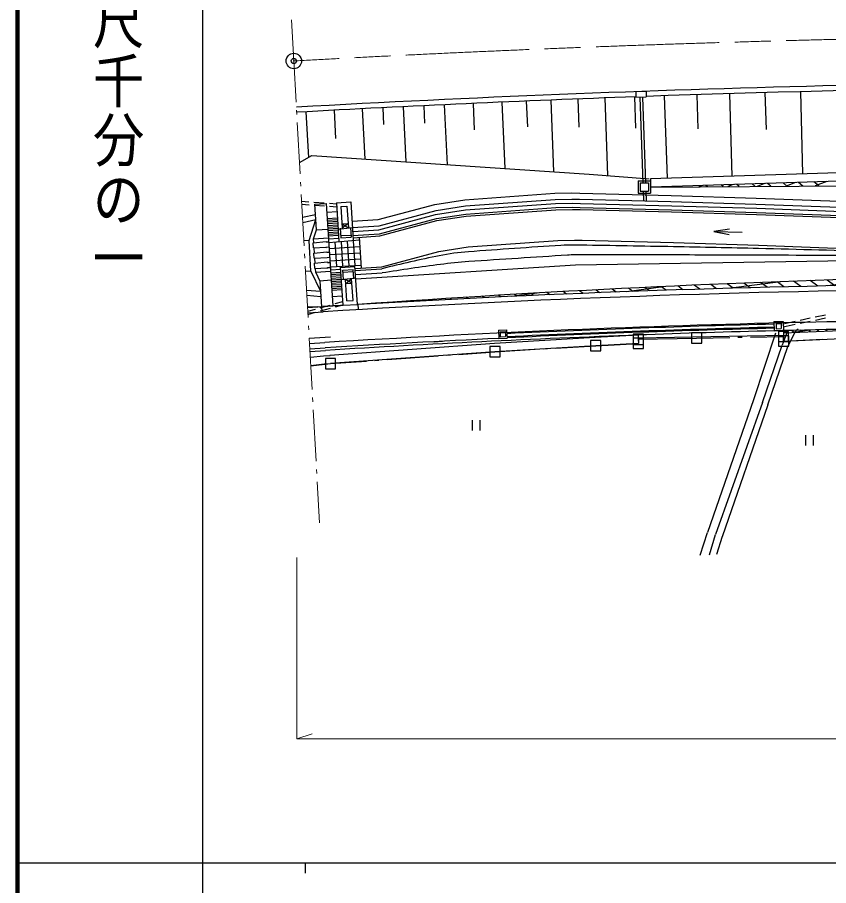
# Model space of a CAD drawing. Units: millimetres, scale not verified. Extents: x 40000 to 680000, y 20000 to 380000.
# Drawn here: x 40000 to 118896, y 202794 to 287258 of the extents above; entities that cross this region are included whole.
import ezdxf
from ezdxf.enums import TextEntityAlignment as Align

# ---------------------------------------------------------------- set-up
doc = ezdxf.new("R2010")
doc.units = ezdxf.units.MM
doc.header["$LTSCALE"] = 1000
doc.header["$PDMODE"] = 32
doc.header["$PDSIZE"] = 500
doc.linetypes.add('CHAIN', pattern=[18.5, 12, -1.5, 3.5, -1.5])
for name, color, linetype, lineweight in [('M-BGD', 7, 'Continuous', 25), ('M-BGD-HTXT', 7, 'Continuous', 13), ('M-BMK', 2, 'CHAIN', 13), ('M-BMK-ROW', 30, 'Continuous', 25), ('M-BMK-SRVR', 3, 'Continuous', 25), ('M-STR-HTXT', 7, 'Continuous', 13), ('M-TTL', 2, 'Continuous', 140), ('M-TTL-BAND', 7, 'Continuous', 25)]:
    doc.layers.add(name, color=color, linetype=linetype, lineweight=lineweight)
doc.styles.add('@ＭＳ ゴシック', font='')
doc.styles.get('@ＭＳ ゴシック').set_extended_font_data('@MS Gothic')

msp = doc.modelspace()

# ---------------------------------------------------------------- hatches: boundary and pattern name
at = {"layer": 'M-BGD'}
h = msp.add_hatch(dxfattribs=at)
h.set_pattern_fill('USER', color=256, style=0, pattern_type=2)
h.set_pattern_definition([(201.82795, (-694779, -195180), (371.8207, -928.3046), [])])
h.paths.add_polyline_path([(68224, 259032), (69572, 259115), (68218, 259135)])
h = msp.add_hatch(dxfattribs=at)
h.set_pattern_fill('USER', color=256, style=0, pattern_type=2)
h.set_pattern_definition([(146.86571, (-694779, -195180), (-546.6032, -837.3917), [])])
h.paths.add_polyline_path([(68224, 259030), (69572, 259115), (68218, 259135)])

# ---------------------------------------------------------------- linework, layer by layer
for p, q in [((100142, 280032), (101142, 280068)), ((100142, 280032), (100162, 279483)), ((101142, 280068), (101161, 279518)), ((102904, 279629), (103178, 271613)), ((106079, 279734), (106186, 276420)), ((109254, 279834), (109498, 271810)), ((112708, 279935), (112809, 276343)), ((116161, 280029), (116371, 272023)), ((81520, 278760), (81793, 272924)), ((84316, 278889), (84433, 276302)), ((87111, 279014), (87394, 272549)), ((89489, 279116), (89595, 276614)), ((91867, 279215), (92153, 272230)), ((94493, 279320), (94602, 276561)), ((97120, 279421), (97404, 271862)), ((100012, 279527), (100121, 276494)), ((100162, 279483), (101161, 279518)), ((100537, 279496), (100833, 271165)), ((100786, 279505), (101083, 271165)), ((68056, 278072), (68302, 273615)), ((70793, 278221), (70939, 275484)), ((73530, 278365), (73783, 273461)), ((75527, 278467), (75610, 276828)), ((77525, 278567), (77789, 273192)), ((79522, 278665), (79603, 276982)), ((67439, 273126), (68638, 273806)), ((68638, 273806), (95603, 271998)), ((95603, 271998), (101430, 271558)), ((134101, 272575), (101568, 271563)), ((100369, 271365), (100369, 270165)), ((100369, 271365), (101569, 271365)), ((100569, 271165), (100569, 270365)), ((100569, 271165), (101369, 271165)), ((101369, 271165), (101369, 270365)), ((101568, 271563), (101573, 270165)), ((134113, 271763), (101648, 270753)), ((114837, 270837), (114461, 271152)), ((115681, 271190), (114765, 270837)), ((116383, 270847), (115963, 271198)), ((117929, 270857), (117465, 271245)), ((118709, 271284), (117595, 270855)), ((100569, 270365), (101369, 270365)), ((100861, 270365), (100896, 269396)), ((101111, 270365), (101146, 269405)), ((101573, 270752), (125409, 270905)), ((106598, 270907), (106275, 270783)), ((107105, 270788), (106950, 270918)), ((108652, 270798), (108452, 270965)), ((109626, 271001), (109105, 270801)), ((110198, 270808), (109954, 271011)), ((111744, 270818), (111457, 271058)), ((112653, 271095), (111935, 270819)), ((113290, 270827), (112959, 271105)), ((100369, 270165), (101569, 270165)), ((67648, 269379), (68346, 269329)), ((67665, 269077), (68364, 269027)), ((68845, 269293), (69842, 269221)), ((68863, 268991), (69860, 268919)), ((68938, 269095), (70036, 269165)), ((69097, 266600), (68938, 269095)), ((70036, 269165), (70671, 259185)), ((70341, 269185), (71039, 269134)), ((70359, 268883), (71058, 268832)), ((71034, 269229), (72431, 269317)), ((71034, 269229), (71272, 265486)), ((71458, 268855), (72057, 268893)), ((71458, 268855), (71592, 266759)), ((72057, 268893), (72190, 266797)), ((72431, 269317), (72669, 265575)), ((67735, 267816), (69001, 268097)), ((71091, 268330), (70093, 268267)), ((67763, 267316), (69033, 267598)), ((68362, 265551), (69033, 267598)), ((71129, 267732), (70131, 267668)), ((71140, 267562), (70142, 267498)), ((71151, 267392), (70153, 267329)), ((71161, 267223), (70163, 267159)), ((71172, 267053), (70174, 266989)), ((71566, 267158), (72165, 267196)), ((71566, 267158), (72190, 266797)), ((72165, 267196), (71592, 266759)), ((72552, 267421), (75075, 267582)), ((72590, 266822), (75184, 266987)), ((68811, 265730), (69097, 266600)), ((69097, 266600), (70194, 266670)), ((71183, 266883), (70185, 266820)), ((71194, 266714), (70196, 266650)), ((71205, 266544), (70207, 266480)), ((71215, 266374), (70217, 266311)), ((71226, 266205), (70228, 266141)), ((71192, 266653), (72590, 266822)), ((71392, 266746), (71451, 265823)), ((71438, 266023), (72436, 266086)), ((72390, 266810), (72449, 265887)), ((72615, 266423), (75139, 266584)), ((72640, 266024), (75211, 266188)), ((107740, 266419), (110498, 266370)), ((68362, 265551), (67863, 265520)), ((68552, 262558), (68362, 265551)), ((68777, 265327), (70021, 265457)), ((68809, 264828), (68777, 265327)), ((68811, 265730), (70248, 265822)), ((68837, 265331), (68811, 265730)), ((70021, 265457), (70024, 265407)), ((70024, 265407), (70274, 265423)), ((71237, 266035), (70239, 265971)), ((71256, 265736), (70258, 265672)), ((70277, 265373), (73271, 265625)), ((70876, 265411), (71028, 263016)), ((71451, 265823), (72449, 265887)), ((71475, 265449), (71627, 263054)), ((72073, 265487), (72226, 263092)), ((72653, 265824), (75248, 265990)), ((72672, 265525), (72825, 263130)), ((73252, 265863), (73442, 262869)), ((68809, 264828), (69984, 264903)), ((68840, 264329), (70088, 264459)), ((68900, 264333), (68868, 264832)), ((69984, 264853), (70059, 264908)), ((70056, 264908), (70306, 264924)), ((70088, 264409), (70337, 264425)), ((70315, 264774), (73309, 264964)), ((68872, 263830), (68840, 264329)), ((68872, 263830), (70123, 263910)), ((68964, 263335), (68932, 263834)), ((70120, 263910), (70369, 263926)), ((70353, 264175), (73347, 264366)), ((70391, 263576), (73385, 263767)), ((94269, 263191), (127840, 263723)), ((68904, 263331), (70148, 263461)), ((68936, 262832), (68904, 263331)), ((68936, 262832), (70111, 262907)), ((69021, 262437), (68995, 262836)), ((70111, 262857), (70186, 262912)), ((70148, 263461), (70151, 263411)), ((70151, 263411), (70401, 263427)), ((70183, 262912), (70433, 262928)), ((70429, 262978), (73423, 263168)), ((71446, 262742), (70448, 262678)), ((71669, 259249), (71431, 262991)), ((71434, 262941), (72831, 263030)), ((71651, 262679), (72649, 262743)), ((72707, 261820), (72649, 262743)), ((73066, 259338), (72828, 263080)), ((72844, 262831), (75438, 262996)), ((72856, 262634), (75451, 262799)), ((72907, 261833), (94269, 263191)), ((68552, 262558), (68029, 262524)), ((68552, 262558), (69478, 260612)), ((70458, 262528), (69021, 262437)), ((69021, 262437), (69414, 261610)), ((71465, 262442), (70467, 262379)), ((71476, 262273), (70478, 262209)), ((71487, 262103), (70489, 262039)), ((71498, 261933), (70500, 261870)), ((71510, 261744), (72907, 261913)), ((71709, 261756), (71651, 262679)), ((71663, 262480), (72661, 262543)), ((72882, 262230), (75477, 262395)), ((124403, 261877), (118782, 261135)), ((70512, 261680), (69414, 261610)), ((69414, 261610), (69573, 259115)), ((71509, 261764), (70511, 261700)), ((71519, 261594), (70521, 261530)), ((71530, 261424), (70532, 261361)), ((71541, 261255), (70543, 261191)), ((71552, 261085), (70554, 261021)), ((72042, 259673), (71909, 261769)), ((72533, 261408), (71909, 261769)), ((71934, 261370), (72508, 261807)), ((71934, 261370), (72533, 261408)), ((72641, 259711), (72508, 261807)), ((103078, 261081), (99233, 260574)), ((103104, 260710), (102623, 261060)), ((104730, 260764), (104223, 261133)), ((106360, 260815), (105824, 261205)), ((107992, 260865), (107430, 261273)), ((109627, 260912), (109037, 261341)), ((114232, 261544), (109392, 260905)), ((111265, 260957), (110648, 261406)), ((112906, 261000), (112261, 261469)), ((114550, 261041), (113876, 261531)), ((116198, 261079), (115496, 261589)), ((117848, 261116), (117116, 261647)), ((119501, 261150), (118742, 261701)), ((68129, 260736), (69478, 260612)), ((68157, 260237), (69509, 260113)), ((71563, 260915), (70565, 260852)), ((71573, 260746), (70575, 260682)), ((86997, 260060), (86779, 260219)), ((90561, 260438), (88075, 260111)), ((88595, 260134), (88351, 260312)), ((90196, 260207), (89927, 260402)), ((91799, 260277), (91503, 260492)), ((93406, 260345), (93085, 260578)), ((95015, 260411), (94667, 260664)), ((96627, 260475), (96254, 260746)), ((98242, 260537), (97842, 260828)), ((99860, 260597), (99433, 260907)), ((101480, 260654), (101027, 260984)), ((71611, 260147), (70613, 260083)), ((70908, 259409), (71645, 259615)), ((70926, 259103), (71664, 259309)), ((71669, 259249), (73066, 259338)), ((72042, 259673), (72641, 259711)), ((73102, 259388), (73134, 258827)), ((74309, 259396), (74292, 259408)), ((76013, 259528), (75547, 259467)), ((77465, 259574), (77398, 259622)), ((79047, 259660), (78956, 259726)), ((80631, 259744), (80514, 259829)), ((82219, 259826), (82077, 259929)), ((83808, 259906), (83641, 260028)), ((85401, 259984), (85209, 260124)), ((68218, 259135), (69572, 259115)), ((68224, 259030), (70671, 259185)), ((68244, 258665), (68981, 258871)), ((68252, 258531), (69725, 258622)), ((68261, 258359), (69000, 258565)), ((69463, 259006), (70426, 259274)), ((69481, 258699), (70444, 258968)), ((69572, 259115), (69603, 258614)), ((113575, 257666), (114475, 257688)), ((113575, 257666), (113597, 256766)), ((114475, 257688), (114496, 256788)), ((115642, 257674), (114481, 257428)), ((117110, 257986), (116131, 257778)), ((117116, 257681), (116138, 257473)), ((118577, 258298), (117599, 258090)), ((118583, 257993), (117605, 257785)), ((86784, 256817), (87583, 256854)), ((86784, 256817), (86822, 256018)), ((87583, 256854), (87621, 256055)), ((113597, 256766), (114496, 256788)), ((113780, 257471), (114280, 257483)), ((113780, 257471), (113792, 256971)), ((113792, 256971), (114292, 256983)), ((114280, 257483), (114292, 256983)), ((115648, 257369), (114488, 257123)), ((114494, 256788), (114519, 255773)), ((114500, 256573), (124064, 256982)), ((114923, 255239), (115702, 256777)), ((115532, 256617), (115275, 256804)), ((117065, 256840), (115511, 256616)), ((115941, 256940), (115697, 256772)), ((116335, 256651), (116102, 256821)), ((117138, 256686), (116929, 256837)), ((117941, 256720), (117756, 256854)), ((118744, 256754), (118583, 256871)), ((68390, 256039), (70437, 256165)), ((96204, 256119), (86386, 255528)), ((86822, 256018), (87621, 256055)), ((86941, 256674), (87440, 256697)), ((86941, 256674), (86964, 256175)), ((86964, 256175), (87464, 256198)), ((87440, 256697), (87464, 256198)), ((100361, 256342), (96204, 256119)), ((100367, 256362), (100397, 255543)), ((114506, 256314), (100379, 256042)), ((113731, 256553), (111590, 250055)), ((114861, 256665), (114364, 255369)), ((114729, 256583), (114495, 256753)), ((114519, 255773), (124077, 256182)), ((68419, 255536), (69909, 255627)), ((68447, 255017), (69941, 255108)), ((86386, 255528), (70395, 254372)), ((80540, 255703), (81339, 255745)), ((96249, 255320), (86439, 254730)), ((100397, 255543), (96249, 255320)), ((112456, 249782), (114369, 255374)), ((112975, 249561), (114928, 255244)), ((68461, 254767), (69957, 254859)), ((68493, 254192), (69757, 254335)), ((69757, 254335), (70404, 254373)), ((86439, 254730), (70453, 253574)), ((68538, 253392), (69846, 253540)), ((69846, 253540), (70453, 253574)), ((111595, 250060), (107114, 237142)), ((112461, 249787), (107890, 236946)), ((112980, 249566), (108548, 236739)), ((84264, 247079), (84264, 248079)), ((85014, 247079), (85014, 248079)), ((116682, 245622), (116682, 246622)), ((117432, 245622), (117432, 246622)), ((106398, 234948), (107119, 237147)), ((107303, 234978), (107895, 236951)), ((108553, 236744), (107993, 235001))]:
    msp.add_line(p, q, dxfattribs=at)
for points in [[(75075, 267582), (80592, 269069), (83531, 269522), (92262, 270146), (93933, 270181), (94687, 270164), (103573, 269934), (111847, 269686), (123497, 269255)], [(75184, 266987), (80727, 268485), (83578, 268924), (92300, 269547), (93920, 269581), (94672, 269564), (103558, 269335), (111827, 269086), (123489, 268654)], [(75139, 266584), (80655, 268071), (83594, 268524), (92325, 269148), (93996, 269183), (94751, 269166), (103637, 268936), (111911, 268688), (123580, 268256)], [(75211, 266188), (80745, 267682), (83626, 268126), (92351, 268749), (93988, 268783), (94740, 268766), (103626, 268537), (111897, 268288), (123576, 267856)], [(75248, 265990), (80790, 267487), (83642, 267926), (92363, 268549), (93983, 268583), (94735, 268566), (103621, 268337), (111890, 268088), (123573, 267656)], [(109244, 266642), (107740, 266419), (109235, 266142)], [(83832, 264932), (92554, 265555), (94174, 265590)], [(94174, 265590), (94926, 265572), (103812, 265343), (112081, 265094), (123825, 264659)], [(75438, 262996), (80981, 264493), (83832, 264932)]]:
    msp.add_lwpolyline(points, dxfattribs=at)
for centre, radius, start, end in [((159991, -1389395), 1670500, 89.67104, 93.18634), ((159991, -1389395), 1670000, 89.67104, 92.01886), ((159991, -1389395), 1670000, 92.05317, 93.18634), ((85663, 240537), 23984, 94.30436, 101.12785), ((142171, -510233), 776876, 93.63978, 94.30436), ((93963, 247607), 17505, 89.21142, 93.63978), ((91918, 98976), 166150, 89.00021, 89.21142), ((-531508, -35624631), 35895197, 88.98584, 89.00021), ((81184, -1013621), 1278764, 88.61601, 88.98584), ((49353, -2331149), 2596677, 88.35648, 88.61601), ((99743, 168953), 96938, 101.12785, 104.51272), ((220139, -1726874), 1995025, 93.63971, 93.9157), ((94267, 251902), 12250, 90.11718, 93.63971), ((94470, 152705), 111447, 89.95127, 90.11718), ((16434, -91607486), 91871671, 89.9455, 89.95127), ((101441, -2247512), 2511657, 89.75809, 89.9455), ((90207, -4908343), 5172512, 89.62751, 89.75809), ((105936, 73185), 191646, 97.43525, 99.14512), ((86991, 218356), 45244, 93.9157, 97.43525), ((158762, -946059), 1208424, 91.46496, 94.06465), ((143509, -940611), 1202000, 90.57792, 93.3578), ((143509, -940611), 1201500, 90.57792, 93.52072), ((143509, -940611), 1202000, 93.42643, 93.52072), ((143509, -940611), 1198500, 90.57792, 91.38796), ((143509, -940611), 1198500, 91.38796, 93.52072), ((143509, -940611), 1198400, 91.43099, 92.67395), ((143509, -940611), 1198100, 91.431, 92.67394), ((143509, -940611), 1198000, 91.43101, 92.67394), ((143509, -940611), 1197750, 91.39165, 91.43101), ((143509, -940611), 1197750, 90.57792, 91.39165), ((143509, -940611), 1197980, 92.7122, 93.52072), ((143510, -940630), 1197750, 92.06416, 93.52072), ((143509, -940611), 1197750, 91.43101, 92.06416)]:
    msp.add_arc(centre, radius, start, end, dxfattribs=at)
at = {"layer": 'M-BGD-HTXT'}
for p, q in [((66889, 283015), (66666, 287009)), ((66889, 283015), (67111, 279021)), ((67156, 278222), (67178, 277823)), ((67222, 277024), (67500, 272032)), ((67545, 271233), (67567, 270834)), ((67611, 270035), (67889, 265043)), ((67934, 264244), (67956, 263845)), ((68000, 263046), (68278, 258054)), ((68323, 257255), (68345, 256856)), ((68390, 256057), (68667, 251065)), ((68712, 250266), (68734, 249866)), ((68779, 249068), (69057, 244075)), ((69101, 243277), (69123, 242877)), ((69168, 242078), (69390, 238085))]:
    msp.add_line(p, q, dxfattribs=at)
at = {"layer": 'M-BMK'}
msp.add_arc((159991, -1389395), 1675000, 86.07423, 93.18634, dxfattribs=at)
at = {"layer": 'M-BMK-ROW'}
for p, q in [((100882, 256441), (99882, 256441)), ((99882, 256441), (99882, 255441)), ((100895, 256041), (99895, 256041)), ((99895, 256041), (99895, 255041)), ((100382, 255941), (106057, 256061)), ((100382, 255941), (100395, 255541)), ((100882, 255441), (100882, 256441)), ((100895, 255041), (100895, 256041)), ((106557, 256561), (105557, 256561)), ((105557, 256561), (105557, 255561)), ((106057, 256061), (109283, 256119)), ((106557, 255561), (106557, 256561)), ((110082, 256134), (110482, 256141)), ((111282, 256156), (114508, 256214)), ((115008, 256714), (114008, 256714)), ((114008, 256714), (114008, 255714)), ((115019, 256273), (114019, 256273)), ((114019, 256273), (114019, 255273)), ((114519, 255773), (114508, 256214)), ((114519, 255773), (118300, 255938)), ((115008, 255714), (115008, 256714)), ((115019, 255273), (115019, 256273)), ((86939, 255230), (85939, 255230)), ((85939, 255230), (85939, 254230)), ((86939, 254230), (86939, 255230)), ((92342, 255085), (96249, 255320)), ((96749, 255820), (95749, 255820)), ((95749, 255820), (95749, 254820)), ((96249, 255320), (100395, 255541)), ((96749, 254820), (96749, 255820)), ((99882, 255441), (100882, 255441)), ((105557, 255561), (106557, 255561)), ((114008, 255714), (115008, 255714)), ((114019, 255273), (115019, 255273)), ((75952, 253972), (80939, 254332)), ((81737, 254390), (82136, 254419)), ((82934, 254477), (86439, 254730)), ((86439, 254730), (90346, 254965)), ((91145, 255013), (91544, 255037)), ((95749, 254820), (96749, 254820)), ((99895, 255041), (100895, 255041)), ((68539, 253368), (70453, 253574)), ((70953, 254074), (69953, 254074)), ((69953, 254074), (69953, 253074)), ((70453, 253574), (73958, 253828)), ((70953, 253074), (70953, 254074)), ((74756, 253885), (75155, 253914)), ((85939, 254230), (86939, 254230)), ((69953, 253074), (70953, 253074))]:
    msp.add_line(p, q, dxfattribs=at)
at = {"layer": 'M-BMK-SRVR'}
msp.add_circle((66889, 283015), 750, dxfattribs=at)
msp.add_point((66889, 283015), dxfattribs=at)
at = {"layer": 'M-STR-HTXT'}
for q in [(67167, 234704), (68667, 217560), (214751, 217060)]:
    msp.add_line((67167, 217060), q, dxfattribs=at)
at = {"layer": 'M-TTL'}
msp.add_line((40000, 380000), (40000, 20000), dxfattribs=at)
at = {"layer": 'M-TTL-BAND'}
for p, q in [((58000, 370000), (58000, 20000)), ((40000, 205000), (579000, 205000)), ((68000, 205000), (68000, 204000))]:
    msp.add_line(p, q, dxfattribs=at)

# ---------------------------------------------------------------- texts
at = {"layer": 'M-TTL-BAND', "style": '@ＭＳ ゴシック', "width": 1.15}
msp.add_text('縮尺千分の一', height=3666, rotation=270, dxfattribs=at).set_placement((49777, 261030), align=Align.MIDDLE_RIGHT)

doc.saveas('drawing.dxf')
